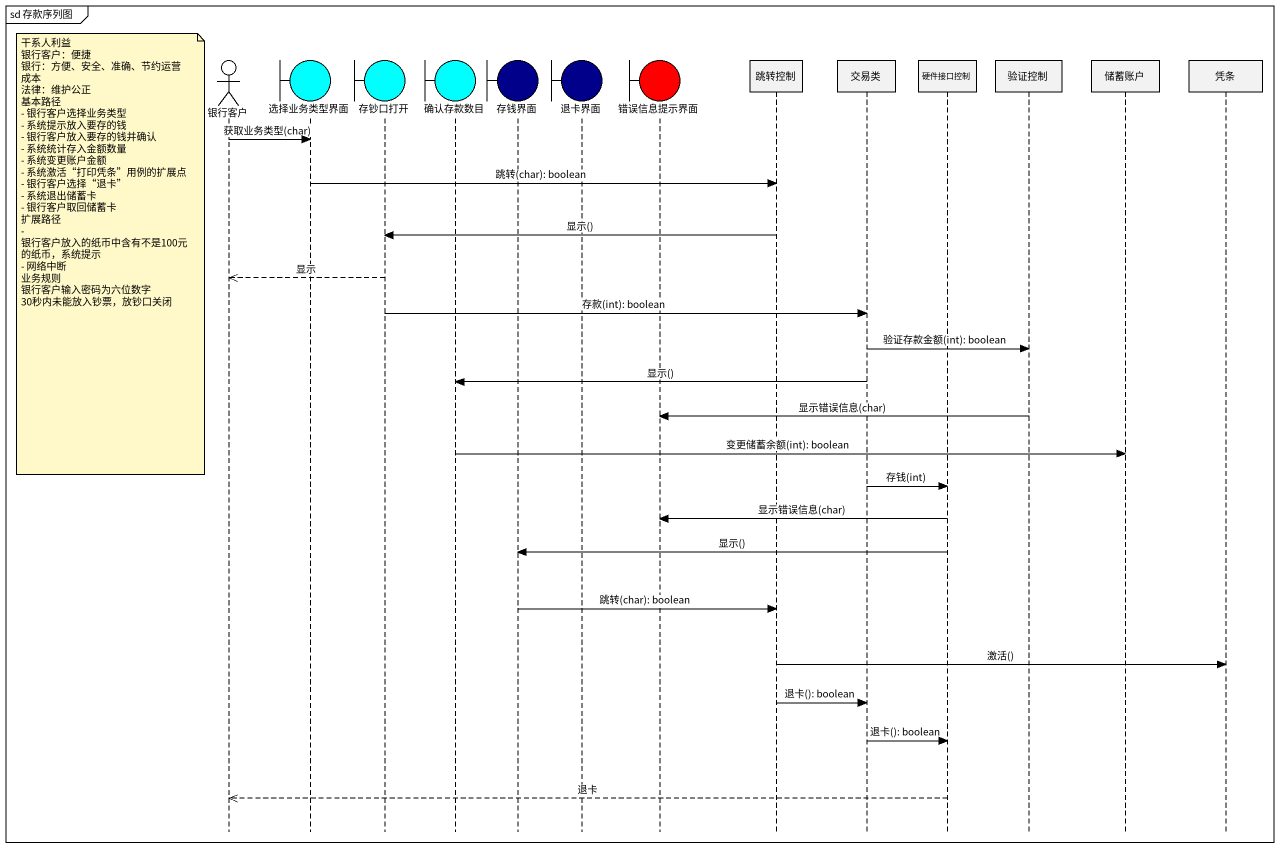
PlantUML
@startuml
mainframe sd 存款序列图
hide footbox
actor 银行客户
boundary 选择业务类型界面 #00FFFF
boundary 存钞口打开 #00FFFF
boundary 确认存款数目 #00FFFF
boundary 存钱界面 #00008B
boundary 退卡界面 #00008B
boundary 错误信息提示界面 #FF0000
participant 跳转控制
participant 交易类
participant 硬件接口控制
participant 验证控制
participant 储蓄账户
participant 凭条

银行客户 -> 选择业务类型界面 : 获取业务类型(char)
选择业务类型界面 -> 跳转控制 : 跳转(char): boolean
跳转控制 -> 存钞口打开 : 显示()
note left of 银行客户
  干系人利益
  银行客户：便捷
  银行：方便、安全、准确、节约运营成本
  法律：维护公正
  基本路径
  - 银行客户选择业务类型
  - 系统提示放入要存的钱
  - 银行客户放入要存的钱并确认
  - 系统统计存入金额数量
  - 系统变更账户金额
  - 系统激活“打印凭条”用例的扩展点
  - 银行客户选择“退卡”
  - 系统退出储蓄卡
  - 银行客户取回储蓄卡
  扩展路径
  - 银行客户放入的纸币中含有不是100元的纸币，系统提示
  - 网络中断
  业务规则
  银行客户输入密码为六位数字
  30秒内未能放入钞票，放钞口关闭
end note
存钞口打开 -->> 银行客户 : 显示
存钞口打开 -> 交易类 : 存款(int): boolean
交易类 -> 验证控制 : 验证存款金额(int): boolean
交易类 -> 确认存款数目 : 显示()
验证控制 -> 错误信息提示界面 : 显示错误信息(char)
确认存款数目 -> 储蓄账户 : 变更储蓄余额(int): boolean
交易类 -> 硬件接口控制 : 存钱(int)
硬件接口控制 -> 错误信息提示界面 : 显示错误信息(char)
硬件接口控制 -> 存钱界面 : 显示()
存钱界面 -> 跳转控制 : 跳转(char): boolean
跳转控制 -> 凭条 : 激活()
跳转控制 -> 交易类 : 退卡(): boolean
交易类 -> 硬件接口控制 : 退卡(): boolean
硬件接口控制 -->> 银行客户 : 退卡
@enduml
